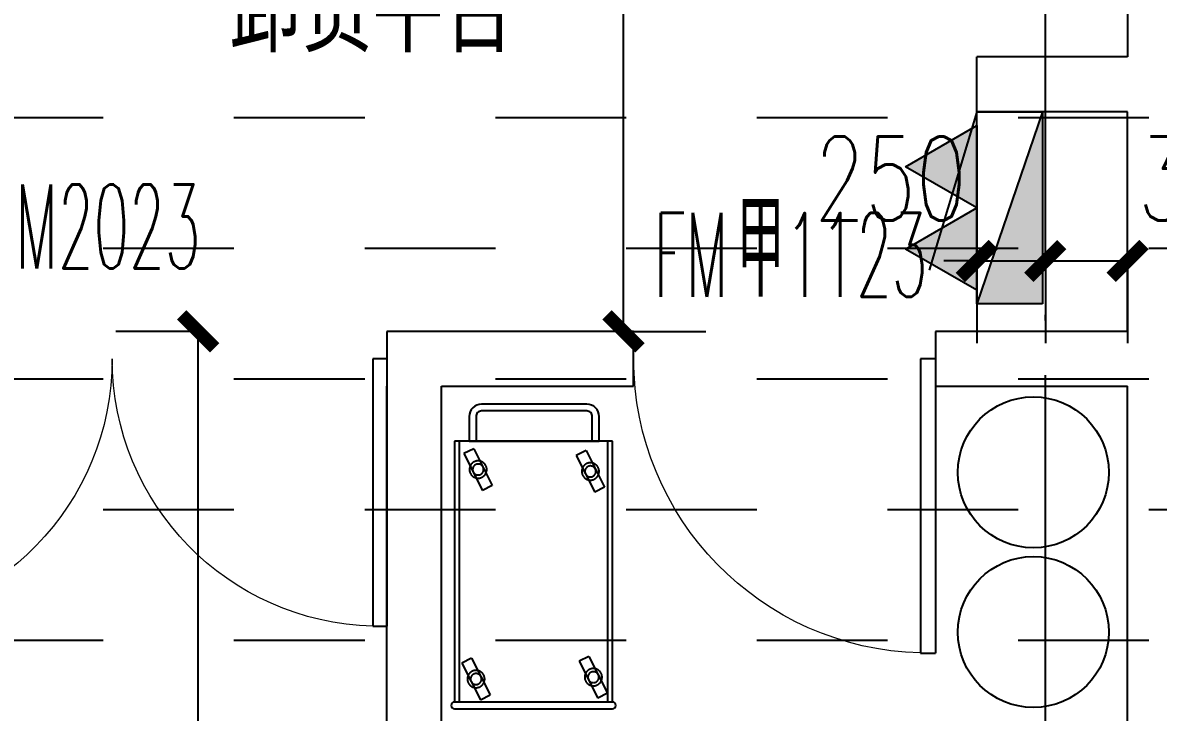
# Model space of a CAD drawing. Header units: millimetres. Extents: x 12325263 to 13848842, y -1463133 to 573208.
# Drawn here: x 12587471 to 12591608, y -824175 to -821662 of the extents above; entities that cross this region are included whole.
import ezdxf
from ezdxf.xclip import XClip

# ---------------------------------------------------------------- set-up
doc = ezdxf.new("R2010")
doc.units = ezdxf.units.MM
doc.header["$LTSCALE"] = 1000
doc.header["$XCLIPFRAME"] = 0
doc.linetypes.add('DASHED', pattern=[19.05, 12.7, -6.35])
doc.linetypes.add('DOTE', pattern=[2.42, 2, -0.2, 0.02, -0.2])
for name, color, linetype in [('#s-灭火器', 20, 'Continuous'), ('A-ANNO-DIMS', 83, 'Continuous'), ('A-ANNO-TEXT', 7, 'Continuous'), ('A-AXIS', 16, 'DOTE'), ('A-WALL', 5, 'Continuous'), ('DOOR_FIRE', 1, 'Continuous'), ('DOOR_FIRE_TEXT', 7, 'Continuous'), ('EQUIP_消火栓', 7, 'Continuous'), ('fur202301', 252, 'Continuous'), ('PUB_DIM', 83, 'Continuous'), ('WALL', 5, 'Continuous'), ('WALL-SHATCH', 8, 'Continuous'), ('WINDOW', 4, 'Continuous'), ('WINDOW_TEXT', 7, 'Continuous'), ('建筑-楼板开洞', 251, 'Continuous')]:
    doc.layers.add(name, color=color, linetype=linetype)
doc.styles.add('_TCH_DIM_T3', font='SIMPLEX.shx', dxfattribs={"width": 0.705882, "bigfont": 'GBCBIG.shx'})
doc.styles.add('_TCH_WINDOW', font='SIMPLEX', dxfattribs={"width": 0.7, "height": 3.5, "bigfont": 'GBCBIG'})
doc.styles.add('TITXV', font='', dxfattribs={"width": 0.7})
doc.styles.get('TITXV').set_extended_font_data('SimSun')
doc.dimstyles.new('_TCH_ARCH&&120', dxfattribs={"dimtxt": 306, "dimasz": 120, "dimexe": 300, "dimexo": 360, "dimgap": 147, "dimtad": 1, "dimdec": 0, "dimzin": 0, "dimdsep": 46, "dimtxsty": '_TCH_DIM_T3', "dimblk": 'ARCHTICK', "dimcen": 0.09, "dimclrt": 7, "dimazin": 2, "dimtfac": 1, "dimtdec": 0, "dimtix": 1, "dimtmove": 2, "dimatfit": 3, "dimfxl": 1, "dimfxlon": 1, "dimtolj": 1, "dimtzin": 0, "dimarcsym": 0})

# ---------------------------------------------------------------- blocks, each defined once
blk = doc.blocks.new('adgshg13-A$C7F010FC0')
at = {"layer": 'WALL-SHATCH'}
h = blk.add_hatch(color=256, dxfattribs=at)
h.dxf.hatch_style = 1
h.paths.add_polyline_path([(-60384.2, -16880.9), (-763.2, 197.5), (12587.6, -13153.3), (12587.6, -157996), (-162964.9, -188820.4), (-171262.4, -180522.9), (-171262.4, -31310.9), (-150707.2, -10755.7), (-131860.1, -7980.9), (-99162.4, -7980.9), (-99162.4, -4980.9), (-76620.4, -4980.9), (-70107.7, -16880.9)], flags=16)
h.paths.add_polyline_path([(-60091.2, -16380.9), (-646.9, 646.9), (12987.6, -12987.6), (12987.6, -158331.9), (-163100.6, -189250.4), (-171662.4, -180688.6), (-171662.4, -31145.2), (-150777.9, -10260.7), (-131896.7, -7480.9), (-99562.4, -7480.9), (-99562.4, -4580.9), (-76365.6, -4580.9), (-69907.5, -16380.9)])
blk = doc.blocks.new('A$C4C7A72D3')
at = {"layer": 'WALL', "color": 1}
blk.add_blockref('adgshg13-A$C7F010FC0', (210433, 205503.6), dxfattribs=at)
blk = doc.blocks.new('qlzw')
at = {"layer": 'A-AXIS'}
blk.add_line((12457766.8, 979489.8), (12457766.8, 1082089.8), dxfattribs=at)
blk = doc.blocks.new('灭火器')
at = {"layer": '#s-灭火器', "ltscale": 1000}
for points in [[(292444.1, 59706.6), (292144.1, 59706.6), (292294.1, 59446.8)], [(292744.1, 59706.6), (292444.1, 59706.6), (292594.1, 59446.8)]]:
    blk.add_hatch(color=256, dxfattribs=at).paths.add_polyline_path(points)
for points in [[(292294.1, 59446.8), (292444.1, 59706.6), (292144.1, 59706.6)], [(292594.1, 59446.8), (292744.1, 59706.6), (292444.1, 59706.6)]]:
    blk.add_lwpolyline(points, close=True, dxfattribs=at)
blk = doc.blocks.new('$TWTSYS$00000508')
for p, q in [((-0.5, 0.5), (0.3236, 1.2241)), ((-0.5, 0.5), (-0.5, -0.5)), ((-0.5, -0.5), (0.5, 0.5)), ((0.5, 0.5), (-0.5, 0.5)), ((0.5, -0.5), (0.5, 0.5)), ((-0.5, -0.5), (0.5, -0.5))]:
    blk.add_line(p, q)
blk.add_solid([(0.5, -0.5), (0.5, 0.5), (-0.5, -0.5)])
blk = doc.blocks.new('消火栓')
at = {"layer": '#s-灭火器', "rotation": 180.0000000000001}
blk.add_blockref('灭火器', (12864422.1, 734931.8), dxfattribs=at)
at = {"layer": 'EQUIP_消火栓', "xscale": 700, "yscale": 240, "zscale": 700}
blk.add_blockref('$TWTSYS$00000508', (12571977.9, 675105.2), dxfattribs=at)
blk = doc.blocks.new('asdfasfasdfsdf')
at = {"xscale": -1, "rotation": 90}
blk.add_blockref('消火栓', (697575.2, 12618278.2), dxfattribs=at)
blk = doc.blocks.new('asdgag2020061209412785162')
for p, q in [((12.5, -975), (12.5, -25)), ((29.5, -975), (29.5, -25)), ((570.5, -25), (570.5, -975)), ((587.5, -25), (587.5, -975)), ((587.5, -975), (12.5, -975))]:
    blk.add_line(p, q)
at = {"color": 1, "linetype": 'DASHED'}
for p, q in [((38.8, -166.5), (106.8, -32.8)), ((106.8, -32.8), (142.4, -50.9)), ((466.4, -173.3), (534.3, -39.5)), ((570, -57.7), (534.3, -39.5)), ((74.5, -184.6), (142.4, -50.9)), ((502, -191.4), (570, -57.7)), ((74.5, -184.6), (38.8, -166.5)), ((502, -191.4), (466.4, -173.3)), ((46.4, -930.1), (114.4, -796.4)), ((82.1, -948.2), (150, -814.5)), ((150, -814.5), (114.4, -796.4)), ((455.6, -923.1), (523.6, -789.4)), ((491.3, -941.2), (559.2, -807.5)), ((559.2, -807.5), (523.6, -789.4)), ((82.1, -948.2), (46.4, -930.1)), ((491.3, -941.2), (455.6, -923.1))]:
    blk.add_line(p, q, dxfattribs=at)
for points in [[(587.5, -25), (12.5, -25, -1), (12.5, 0), (587.5, 0, -1)], [(539.3, -975), (539.3, -1065.6, -0.414214), (494.3, -1110.6), (110.6, -1110.6, -0.414214), (65.6, -1065.6), (65.6, -975)], [(514.3, -975), (514.3, -1065.6, -0.414214), (494.3, -1085.6), (110.6, -1085.6, -0.414214), (90.6, -1065.6), (90.6, -975)]]:
    blk.add_lwpolyline(points, format="xyb", close=True)
blk.add_lwpolyline([(65.6, -1065.6), (65.6, -975), (539.3, -975), (539.3, -1065.6, -0.000022), (539.3, -1065.6, -0.000022)], format="xyb")
blk.add_lwpolyline([(65.6, -1065.6), (65.6, -975), (539.3, -975), (539.3, -1065.6)])
for centre, radius in [((90.6, -108.7), 31.6), ((90.6, -108.7), 20), ((518.2, -115.5), 31.6), ((518.2, -115.5), 20), ((98.2, -872.3), 31.6), ((98.2, -872.3), 20), ((507.4, -865.3), 31.6), ((507.4, -865.3), 20)]:
    blk.add_circle(centre, radius, dxfattribs=at)
blk = doc.blocks.new('sdfgsdffhg')
at = {"layer": 'fur202301'}
for centre in [(10069.1, 50756.5, 0), (10069.1, 50174.4, 0)]:
    blk.add_circle(centre, 275, dxfattribs=at)
at = {"layer": 'fur202301', "xscale": -1, "rotation": 180}
blk.add_blockref('asdgag2020061209412785162', (7947.9, 49894.5, 0), dxfattribs=at)
blk = doc.blocks.new('_ArchTick')
at = {"color": 0, "linetype": 'ByBlock', "const_width": 0.4}
blk.add_lwpolyline([(-0.5, -0.5), (0.5, 0.5)], dxfattribs=at)
blk = doc.blocks.new('*D4071')
at = {"layer": 'A-ANNO-DIMS', "color": 0, "lineweight": -2, "transparency": 16777216}
for p, q in [((12590946.8, -822530), (12590826.8, -822530)), ((12590946.8, -822529), (12590946.8, -822830)), ((12590946.8, -822530), (12591196.8, -822530)), ((12591196.8, -822529), (12591196.8, -822830)), ((12591196.8, -822530), (12591316.8, -822530))]:
    blk.add_line(p, q, dxfattribs=at)
at = {"layer": 'Defpoints', "color": 0, "transparency": 16777216}
for p in [(12590946.8, -821986.5), (12591196.8, -821986.5), (12591196.8, -822530)]:
    blk.add_point(p, dxfattribs=at)
at = {"layer": 'A-ANNO-DIMS', "color": 0, "lineweight": -2, "transparency": 16777216, "xscale": 120, "yscale": 120, "zscale": 120}
blk.add_blockref('_ArchTick', (12590946.8, -822530), dxfattribs=at)
at = {"layer": 'A-ANNO-DIMS', "color": 0, "lineweight": -2, "transparency": 16777216, "xscale": 120, "yscale": 120, "zscale": 120, "rotation": 180}
blk.add_blockref('_ArchTick', (12591196.8, -822530), dxfattribs=at)
at = {"layer": 'A-ANNO-DIMS', "color": 7, "transparency": 16777216, "insert": (12590632.4, -822230), "char_height": 306, "attachment_point": 5, "style": '_TCH_DIM_T3'}
blk.add_mtext('\\A1;250', dxfattribs=at)
blk = doc.blocks.new('*D4072')
at = {"layer": 'A-ANNO-DIMS', "color": 0, "lineweight": -2, "transparency": 16777216}
for p, q in [((12591196.8, -822529), (12591196.8, -822830)), ((12591196.8, -822530), (12591496.7, -822530)), ((12591496.7, -822529), (12591496.7, -822830))]:
    blk.add_line(p, q, dxfattribs=at)
at = {"layer": 'Defpoints', "color": 0, "transparency": 16777216}
for p in [(12591196.8, -821986.5), (12591496.7, -821986.5), (12591496.7, -822530)]:
    blk.add_point(p, dxfattribs=at)
at = {"layer": 'A-ANNO-DIMS', "color": 0, "lineweight": -2, "transparency": 16777216, "xscale": 120, "yscale": 120, "zscale": 120, "rotation": 180}
blk.add_blockref('_ArchTick', (12591196.8, -822530), dxfattribs=at)
at = {"layer": 'A-ANNO-DIMS', "color": 0, "lineweight": -2, "transparency": 16777216, "xscale": 120, "yscale": 120, "zscale": 120}
blk.add_blockref('_ArchTick', (12591496.7, -822530), dxfattribs=at)
at = {"layer": 'A-ANNO-DIMS', "color": 7, "transparency": 16777216, "insert": (12591811.1, -822230), "char_height": 306, "attachment_point": 5, "style": '_TCH_DIM_T3'}
blk.add_mtext('\\A1;300', dxfattribs=at)
blk = doc.blocks.new('*D4085')
at = {"layer": 'A-ANNO-DIMS', "color": 0, "lineweight": -2, "transparency": 16777216}
for p, q in [((12589659, -819086.8), (12589960, -819086.8)), ((12589660, -822786.5), (12589660, -819086.8)), ((12589659, -822786.5), (12589960, -822786.5))]:
    blk.add_line(p, q, dxfattribs=at)
at = {"layer": 'Defpoints', "color": 0, "transparency": 16777216}
for p in [(12588896.8, -819086.8), (12589660, -819086.8), (12588896.8, -822786.5)]:
    blk.add_point(p, dxfattribs=at)
at = {"layer": 'A-ANNO-DIMS', "color": 0, "lineweight": -2, "transparency": 16777216, "xscale": 120, "yscale": 120, "zscale": 120}
for p, rotation in [((12589660, -819086.8), 90.0004913091241), ((12589660, -822786.5), 270.0004913091241)]:
    blk.add_blockref('_ArchTick', p, dxfattribs=dict(at, rotation=rotation))
at = {"layer": 'A-ANNO-DIMS', "color": 7, "transparency": 16777216, "insert": (12589960, -820936.6), "char_height": 306, "attachment_point": 5, "rotation": 270.0005, "style": '_TCH_DIM_T3'}
blk.add_mtext('\\A1;3700', dxfattribs=at)
blk = doc.blocks.new('*D4756')
at = {"layer": 'Defpoints', "color": 0, "transparency": 16777216}
for p in [(12588110, -822786.5), (12588996.8, -822786.5), (12588996.8, -826386.8)]:
    blk.add_point(p, dxfattribs=at)
at = {"layer": 'PUB_DIM', "color": 0, "lineweight": -2, "transparency": 16777216}
for p, q in [((12588111, -822786.5), (12587810, -822786.5)), ((12588110, -826386.8), (12588110, -822786.5)), ((12588111, -826386.8), (12587810, -826386.8))]:
    blk.add_line(p, q, dxfattribs=at)
at = {"layer": 'PUB_DIM', "color": 0, "lineweight": -2, "transparency": 16777216, "xscale": 120, "yscale": 120, "zscale": 120}
for p, rotation in [((12588110, -822786.5), 90), ((12588110, -826386.8), 270)]:
    blk.add_blockref('_ArchTick', p, dxfattribs=dict(at, rotation=rotation))
at = {"layer": 'PUB_DIM', "color": 7, "transparency": 16777216, "insert": (12587810, -824586.6), "char_height": 306, "attachment_point": 5, "rotation": 90, "style": '_TCH_DIM_T3'}
blk.add_mtext('\\A1;3600', dxfattribs=at)
blk = doc.blocks.new('$DorLib2D$00000002')
for p, q in [((-0.5, 0), (-0.5, 0.4875)), ((-0.475, 0.4875), (-0.5, 0.4875)), ((-0.475, 0), (-0.475, 0.4875)), ((0.475, 0), (0.475, 0.4875)), ((0.475, 0.4875), (0.5, 0.4875)), ((0.5, 0), (0.5, 0.4875)), ((-0.5, 0), (-0.475, 0)), ((0.5, 0), (0.475, 0))]:
    blk.add_line(p, q)
at = {"lineweight": 13}
for centre, start, end in [((-0.4875, 0), 0, 88.5307), ((0.4875, 0), 91.4693, 180)]:
    blk.add_arc(centre, 0.4875, start, end, dxfattribs=at)
blk = doc.blocks.new('$DorLib2D$00000001')
for p, q in [((0.45, 0.975), (0.5, 0.975)), ((0.45, 0), (0.45, 0.975)), ((0.5, 0), (0.5, 0.975)), ((0.5, 0), (0.45, 0))]:
    blk.add_line(p, q)
at = {"lineweight": 13}
blk.add_arc((0.475, 0), 0.975, 91.4693, 180, dxfattribs=at)

msp = doc.modelspace()

# ---------------------------------------------------------------- block references
ref = msp.add_blockref('A$C4C7A72D3', (12385714.9, -906209.5), dxfattribs=dict(rotation=350.041249254255))
XClip(ref).set_block_clipping_path([(223442.8584877662, 85923.1187333744), (220542.7961432356, 85923.1422391906), (220542.8579492103, 89292.823275506), (211526.9150355905, 89292.8101311298), (210631.4331447985, 94392.8080583527), (206113.3685902953, 94392.8025418455), (206001.4315187763, 95030.3127344656), (204376.2826588508, 94744.9613686837), (203364.4570056833, 100506.9030052917), (197947.3947122637, 99555.7482674252), (192482.3428474721, 130679.4765393781), (190118.7804593667, 130264.4504016289), (191623.4071957469, 121695.6427078634), (177046.6486519482, 119136.2011700841), (175707.6223907359, 126760.8483765714), (173902.988371335, 128026.4039125028), (169528.3854461554, 127258.2903269802), (169070.0967394859, 129868.3614864857), (163308.2517458182, 128856.6693391807), (163766.52659606, 126246.6171700556), (159679.1795131005, 125528.9180921423), (170669.6888374612, 62935.797914044), (167222.1989369914, 62330.4650948944), (167939.7759490944, 58243.6808593175), (171386.9528796654, 58848.2912487988), (172857.0656793863, 50477.0032648193), (165962.5026008021, 49266.4230898353), (168037.7813034765, 37447.1796448426), (140649.9584970828, 32638.2390106404), (115387.9799239188, 28202.5781787895), (95598.7254695911, 140907.4332163476), (226939.476109907, 163968.8668500402), (240128.6952811591, 88852.8973128139)])

# ---------------------------------------------------------------- next in the draw order: hatches: boundary and pattern name
at = {"layer": '建筑-楼板开洞'}
h = msp.add_hatch(dxfattribs=at)
h.set_pattern_fill('DASH', color=256, scale=500)
h.set_pattern_definition([(0, (0, 0), (476.25, 476.25), [476.25, -476.25])])
h.paths.add_polyline_path([(12597696.7, -842386.8), (12590696.8, -842386.9), (12590697.1, -843986.8), (12595796.8, -843986.9), (12595797.1, -849736.9), (12588796.8, -849736.8), (12588796.8, -851936.8), (12564896.8, -851936.8), (12564896.8, -816186.8), (12568846.8, -816186.8), (12568846.8, -816040), (12568846.8, -807536.8), (12574696.8, -807536.8), (12574696.8, -810386.8), (12575896.8, -810386.8), (12579055.2, -810386.8), (12580496.9, -811828.2), (12580696.9, -819086.9), (12595696.9, -819086.7), (12595696.9, -812786.8), (12597696.7, -812786.8)])

# ---------------------------------------------------------------- next in the draw order: block references
at = {"color": 2}
msp.add_blockref('qlzw', (133430, -1881876.5), dxfattribs=at)
msp.add_blockref('asdfasfasdfsdf', (12568596.8, -868636.8))

# ---------------------------------------------------------------- next in the draw order: block references
msp.add_blockref('sdfgsdffhg', (12581083.9, -874056.8, 0))

# ---------------------------------------------------------------- next in the draw order: linework, layer by layer
at = {"layer": 'A-WALL'}
for p, q in [((12591496.7, -821186.5), (12591496.7, -821786.5)), ((12591496.7, -821786.5), (12590946.8, -821786.5)), ((12590946.8, -821986.5), (12590946.8, -821786.5)), ((12591496.7, -821986.5), (12590946.8, -821986.5)), ((12591496.7, -822786.5), (12591496.7, -821986.5)), ((12588896.8, -822786.5), (12588796.8, -822786.5)), ((12588796.8, -822786.5), (12588796.8, -822986.5)), ((12589696.7, -822786.5), (12588896.8, -822786.5)), ((12589696.7, -822986.5), (12589696.7, -822786.5)), ((12591496.7, -822786.5), (12590796.7, -822786.5)), ((12590796.7, -822786.5), (12590796.7, -822986.5)), ((12588796.8, -826586.8), (12588796.8, -822986.5)), ((12588996.8, -822986.5), (12589696.7, -822986.5)), ((12588996.8, -826486.8), (12588996.8, -822986.5)), ((12590796.7, -822986.5), (12591496.7, -822986.5)), ((12591496.7, -826786.8), (12591496.7, -822986.5))]:
    msp.add_line(p, q, dxfattribs=at)

# ---------------------------------------------------------------- next in the draw order: block references
at = {"layer": 'DOOR_FIRE', "xscale": -1100, "yscale": 1100, "zscale": 200, "rotation": 179.9999999999457}
msp.add_blockref('$DorLib2D$00000001', (12590246.7, -822886.5), dxfattribs=at)
at = {"layer": 'WINDOW'}
ref = msp.add_blockref('$DorLib2D$00000002', (12587796.8, -822886.5), dxfattribs=dict(at, xscale=-2000, yscale=2000, zscale=200, rotation=179.9999999999454))
ref.add_attrib('A', 'M2023', (12587444, -822557.1), dxfattribs={"layer": 'WINDOW_TEXT', "height": 306, "rotation": 360, "style": '_TCH_WINDOW', "width": 0.494118})

# ---------------------------------------------------------------- next in the draw order: texts
at = {"layer": 'A-ANNO-TEXT', "style": 'TITXV', "width": 0.7}
msp.add_text('卸货平台', height=271.9, dxfattribs=at).set_placement((12588225.4, -821740))
at = {"layer": 'DOOR_FIRE_TEXT', "style": '_TCH_WINDOW'}
for s, height, width, p in [('甲', 347.2, 0.7, (12590071.8, -822660.7)), ('FM', 306, 0.494118, (12589769.4, -822660.7)), ('1123', 306, 0.494118, (12590248.7, -822660.7))]:
    msp.add_text(s, height=height, rotation=360, dxfattribs=dict(at, width=width)).set_placement(p)

# ---------------------------------------------------------------- next in the draw order: dimensions: what is measured, and where the dimension line sits
at = {"layer": 'A-ANNO-DIMS'}
dim = msp.add_aligned_dim(p1=(12588896.8, -822786.5), p2=(12588896.8, -819086.8), distance=-763.2, dimstyle='_TCH_ARCH&&120', dxfattribs=at)
dim.commit()
dim.dimension.update_dxf_attribs({"geometry": '*D4085', "text_midpoint": (12589960, -820936.6)})
for base, p1, p2, picture, middle in [((12591196.8, -822530), (12590946.8, -821986.5), (12591196.8, -821986.5), '*D4071', (12590632.4, -822230)), ((12591496.7, -822530), (12591196.8, -821986.5), (12591496.7, -821986.5), '*D4072', (12591811.1, -822230))]:
    dim = msp.add_linear_dim(base=base, p1=p1, p2=p2, angle=0, dimstyle='_TCH_ARCH&&120', dxfattribs=at)
    dim.commit()
    dim.dimension.update_dxf_attribs({"geometry": picture, "text_midpoint": middle, "dimtype": 129})
at = {"layer": 'PUB_DIM'}
dim = msp.add_aligned_dim(p1=(12588996.8, -826386.8), p2=(12588996.8, -822786.5), distance=886.8, dimstyle='_TCH_ARCH&&120', dxfattribs=at)
dim.commit()
dim.dimension.update_dxf_attribs({"geometry": '*D4756', "text_midpoint": (12587810, -824586.6)})

doc.saveas('drawing.dxf')
